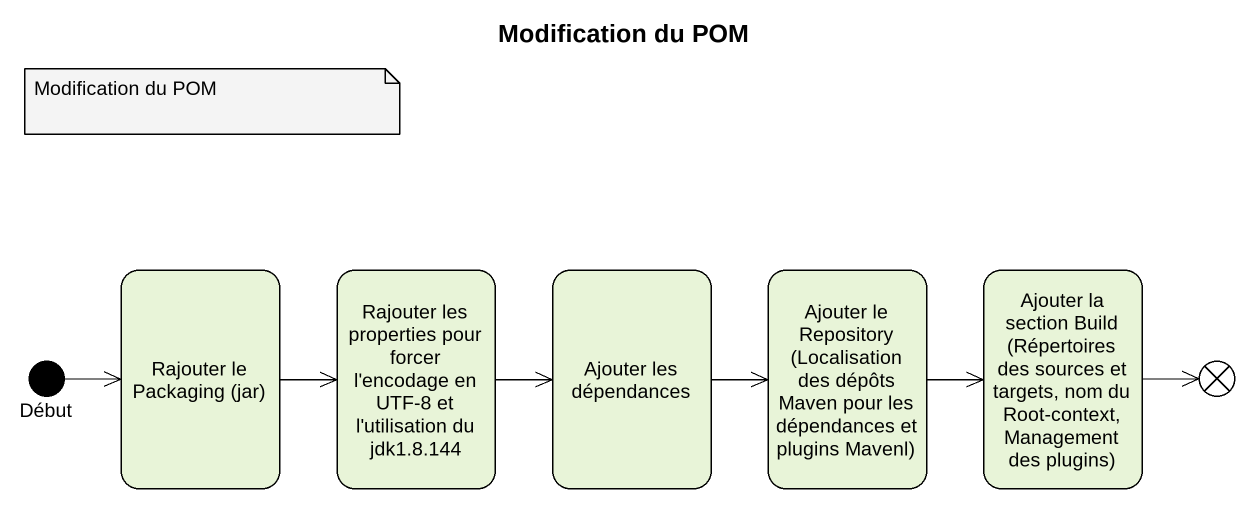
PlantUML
@startuml
title Modification du POM
hide empty description
state "Rajouter le Packaging (jar)" as Rajouter_le_Packaging_jar
state "Rajouter les properties pour forcer l'encodage en UTF-8 et l'utilisation du jdk1.8.144" as Rajouter_les_properties
state "Ajouter les dépendances" as Ajouter_les_dépendances
state "Ajouter le Repository (Localisation des dépôts Maven pour les dépendances et plugins Mavenl)" as Ajouter_le_Repository
state "Ajouter la section Build (Répertoires des sources et targets, nom du Root-context, Management des plugins)" as Ajouter_la_section_Build
state Début <<start>>
state flowfinal1 <<end>>
Rajouter_le_Packaging_jar -right-> Rajouter_les_properties
Rajouter_les_properties -right-> Ajouter_les_dépendances
Ajouter_les_dépendances -right-> Ajouter_le_Repository
Ajouter_le_Repository -right-> Ajouter_la_section_Build
Ajouter_la_section_Build -right-> flowfinal1
Début -right-> Rajouter_le_Packaging_jar
note as N1
  Modification du POM
end note
@enduml
